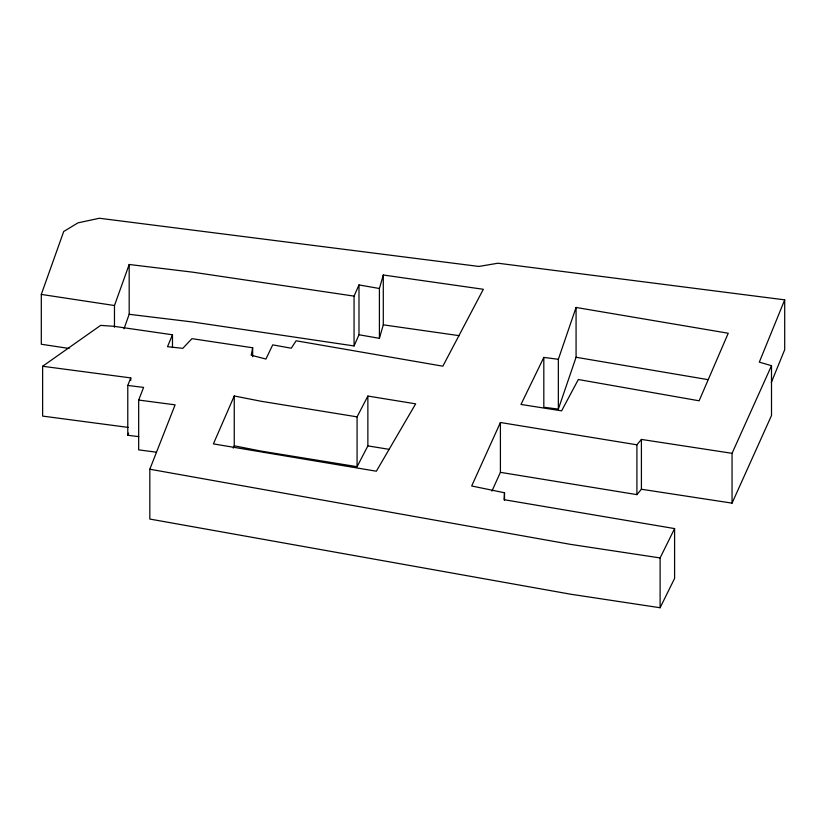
<?xml version="1.0" encoding="UTF-8"?>
<svg xmlns="http://www.w3.org/2000/svg" width="826" height="826" viewBox="0 0 826 826"><rect width="100%" height="100%" fill="white"/><g stroke="black" fill="none" stroke-linecap="round" stroke-linejoin="round"><path stroke-width="1.24" d="M69.054 348.458L41.3 344.246L41.3 294.417L63.705 231.497L78.016 222.855L99.368 218.25L478.843 266.437L498.006 263.215L784.7 299.859L759.311 362.139L771.505 365.691L732.053 453.319L641.41 439.432L636.908 444.801L500.411 422.509L471.687 485.977L504.51 492.761L504.087 499.699L674.594 528.588L674.594 578.417L660.108 607.75L570.425 594.173L149.826 519.048L149.826 469.22L175.102 404.843L138.675 400.042L138.675 449.871L156.259 452.183M128.206 427.403L42.632 416.097L42.632 366.269L100.627 325.392L113.761 326.28L172.479 334.778L167.513 346.693L182.794 348.335L191.931 338.66L252.663 347.767L251.187 355.221L265.931 359.042L272.725 344.865L291.248 348.211L296.131 340.777L442.85 366.186L483.334 289.286L383.295 275.006L379.413 288.501L379.413 338.33L358.99 334.757L354.065 345.949L192.427 321.964L129.186 314.303L123.993 328.789M379.413 338.33L383.295 324.835L383.295 275.006M558.345 359.289L576.073 307.458L728.243 333.239L699.116 400.796L578.334 379.516L561.618 410.842L520.979 404.451L543.818 357.421L558.345 359.289L558.345 409.118L543.818 407.249L543.818 357.421M558.345 409.118L576.073 357.276L576.073 307.458M114.473 327.241L114.473 305.527L129.186 264.485L192.427 272.136L354.065 296.121L358.99 284.929L379.413 288.501M138.675 400.042L143.6 387.404L127.782 385.453L127.782 435.271L138.737 436.624M127.782 385.453L130.766 377.916L42.632 366.269M127.782 435.271L128.629 433.123M771.288 382.583L784.7 349.677L784.7 299.859M357.08 416.862L260.892 401.23L234.254 395.974L213.397 443.892L376.357 471.212L415.664 403.842L367.869 396.057L357.08 416.862L357.08 466.69L260.892 451.058L234.254 445.803L233.231 448.136M491.904 491.14L500.411 472.338L636.908 494.629L641.41 489.25L732.053 503.137L771.505 415.509L771.505 365.691M660.108 607.75L660.108 557.932L674.594 528.588M357.08 466.69L367.869 445.885L367.869 396.057M383.295 324.835L459.277 335.676M660.108 557.932L570.425 544.355L149.826 469.22M41.3 294.417L114.473 305.527M367.869 445.885L389.252 449.365M576.073 357.276L707.954 379.63M732.053 453.319L732.053 503.137M641.41 439.432L641.41 489.25M636.908 444.801L636.908 494.629M504.51 492.761L504.51 500.422M500.411 422.509L500.411 472.338M358.99 284.929L358.99 334.757M354.065 296.121L354.065 345.949M252.663 347.767L252.663 356.718M234.254 395.974L234.254 445.803M172.479 334.778L172.479 347.55M130.766 377.916L130.766 380.466M129.186 264.485L129.186 314.303"/></g></svg>
